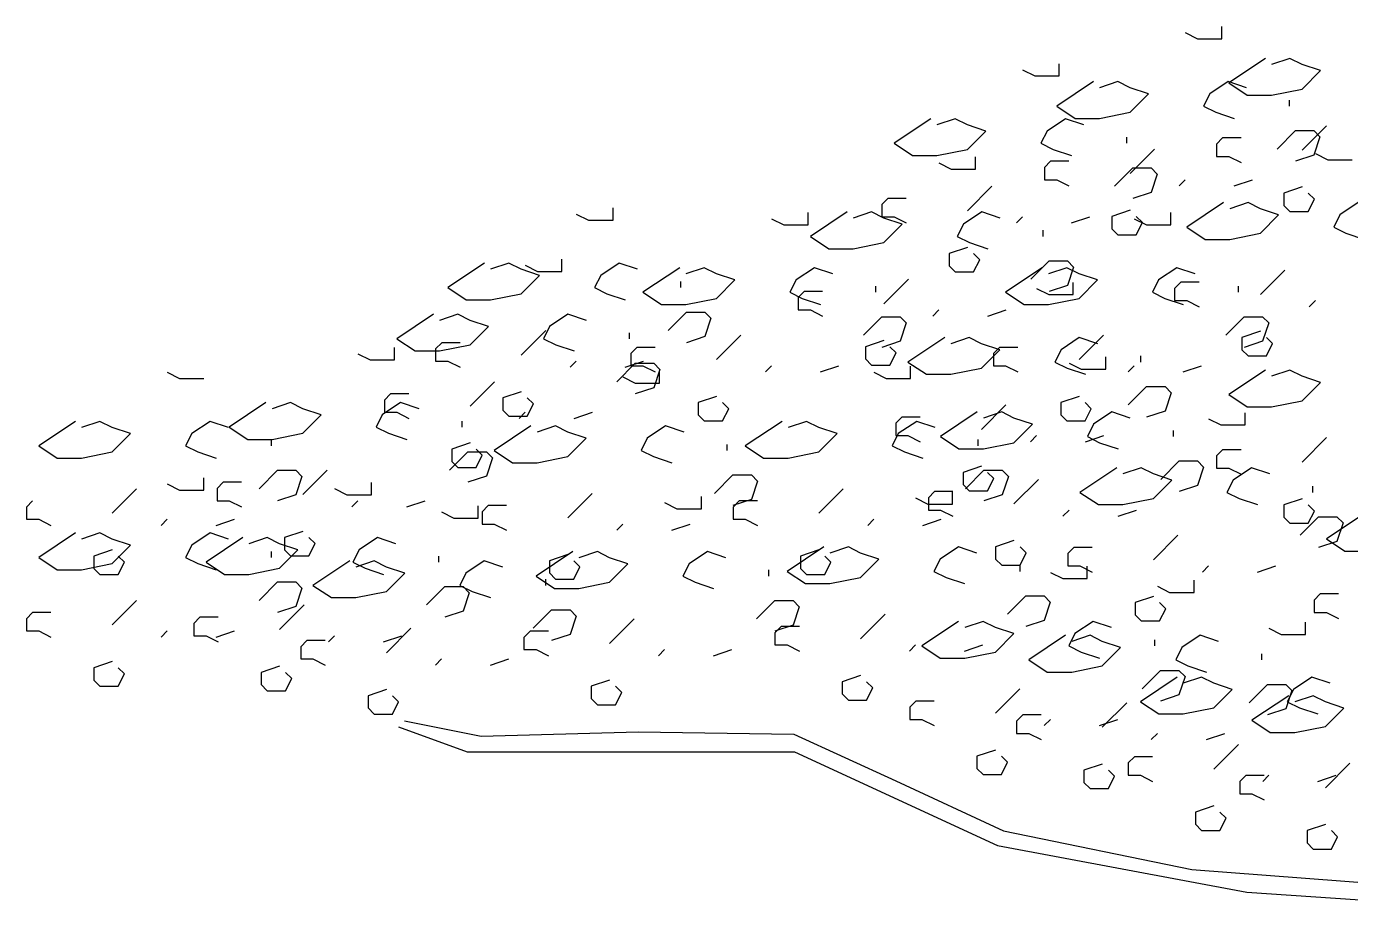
# Model space of a CAD drawing. Extents: x -2.01 to 2.14, y -0.01 to 5.58.
# Drawn here: x -2.013 to -0.603, y 4.604 to 5.535 of the extents above; entities that cross this region are included whole.
import ezdxf

# ---------------------------------------------------------------- set-up
doc = ezdxf.new("R2010")
doc.units = 0
doc.header["$LTSCALE"] = 25
doc.header["$MEASUREMENT"] = 0
doc.layers.get('0').update_dxf_attribs({"linetype": 'CONTINUOUS'})

msp = doc.modelspace()

# ---------------------------------------------------------------- linework, layer by layer
for p, q in [((-0.7788, 5.5288), (-0.7657, 5.5222)), ((-0.7397, 5.5222), (-0.7397, 5.5353)), ((-0.7657, 5.5222), (-0.7397, 5.5222)), ((-0.6934, 5.5013), (-0.7325, 5.4753)), ((-0.6673, 5.5013), (-0.6868, 5.4948)), ((-0.6543, 5.4948), (-0.6673, 5.5013)), ((-0.952, 5.4891), (-0.939, 5.4826)), ((-0.9129, 5.4826), (-0.9129, 5.4956)), ((-0.6347, 5.4883), (-0.6543, 5.4948)), ((-0.6543, 5.4687), (-0.6347, 5.4883)), ((-0.939, 5.4826), (-0.9129, 5.4826)), ((-0.8765, 5.4766), (-0.9156, 5.4505)), ((-0.8505, 5.4766), (-0.87, 5.4701)), ((-0.8374, 5.4701), (-0.8505, 5.4766)), ((-0.7331, 5.4766), (-0.7527, 5.4635)), ((-0.7136, 5.4701), (-0.7331, 5.4766)), ((-0.7325, 5.4753), (-0.7129, 5.4622)), ((-0.8179, 5.4635), (-0.8374, 5.4701)), ((-0.8374, 5.444), (-0.8179, 5.4635)), ((-0.7527, 5.4635), (-0.7592, 5.4505)), ((-0.7129, 5.4622), (-0.6868, 5.4622)), ((-0.6868, 5.4622), (-0.6543, 5.4687)), ((-0.9156, 5.4505), (-0.8961, 5.4374)), ((-0.87, 5.4374), (-0.8374, 5.444)), ((-0.7592, 5.4505), (-0.7462, 5.444)), ((-0.7462, 5.444), (-0.7266, 5.4374)), ((-0.668, 5.457), (-0.668, 5.4505)), ((-1.0498, 5.4369), (-1.0889, 5.4109)), ((-1.0237, 5.4369), (-1.0433, 5.4304)), ((-1.0107, 5.4304), (-1.0237, 5.4369)), ((-0.9912, 5.4239), (-1.0107, 5.4304)), ((-0.9064, 5.4369), (-0.926, 5.4239)), ((-0.8869, 5.4304), (-0.9064, 5.4369)), ((-0.8961, 5.4374), (-0.87, 5.4374)), ((-0.6282, 5.4296), (-0.6543, 5.4035)), ((-1.0107, 5.4043), (-0.9912, 5.4239)), ((-0.926, 5.4239), (-0.9325, 5.4109)), ((-0.8413, 5.4174), (-0.8413, 5.4109)), ((-0.739, 5.4166), (-0.7455, 5.41)), ((-0.7194, 5.4166), (-0.739, 5.4166)), ((-0.681, 5.4048), (-0.6615, 5.4244)), ((-0.6615, 5.4244), (-0.6419, 5.4244)), ((-0.6419, 5.4244), (-0.6354, 5.4179)), ((-0.6354, 5.4179), (-0.6419, 5.3983)), ((-1.0889, 5.4109), (-1.0694, 5.3978)), ((-1.0433, 5.3978), (-1.0107, 5.4043)), ((-0.9325, 5.4109), (-0.9195, 5.4043)), ((-0.9195, 5.4043), (-0.8999, 5.3978)), ((-0.8114, 5.4048), (-0.8374, 5.3787)), ((-0.7455, 5.41), (-0.7455, 5.397)), ((-1.0694, 5.3978), (-1.0433, 5.3978)), ((-1.0412, 5.39), (-1.0281, 5.3835)), ((-1.0021, 5.3835), (-1.0021, 5.3966)), ((-0.9222, 5.3918), (-0.9287, 5.3853)), ((-0.9026, 5.3918), (-0.9222, 5.3918)), ((-0.7455, 5.397), (-0.7325, 5.397)), ((-0.7325, 5.397), (-0.7194, 5.3905)), ((-0.6419, 5.3983), (-0.6615, 5.3918)), ((-0.6402, 5.4), (-0.6271, 5.3934)), ((-0.6271, 5.3934), (-0.601, 5.3934)), ((-1.0281, 5.3835), (-1.0021, 5.3835)), ((-0.9287, 5.3853), (-0.9287, 5.3722)), ((-0.8543, 5.3652), (-0.8347, 5.3848)), ((-0.8347, 5.3848), (-0.8152, 5.3848)), ((-0.8152, 5.3848), (-0.8087, 5.3782)), ((-0.8087, 5.3782), (-0.8152, 5.3587)), ((-0.9846, 5.3652), (-1.0107, 5.3391)), ((-0.9287, 5.3722), (-0.9156, 5.3722)), ((-0.9156, 5.3722), (-0.9026, 5.3657)), ((-0.8152, 5.3587), (-0.8347, 5.3522)), ((-0.7788, 5.3722), (-0.7853, 5.3657)), ((-0.7266, 5.3657), (-0.7071, 5.3722)), ((-0.6543, 5.3644), (-0.6738, 5.3578)), ((-1.0954, 5.3522), (-1.1019, 5.3456)), ((-1.1019, 5.3456), (-1.1019, 5.3326)), ((-1.0759, 5.3522), (-1.0954, 5.3522)), ((-0.7379, 5.3478), (-0.777, 5.3217)), ((-0.7118, 5.3478), (-0.7314, 5.3413)), ((-0.6988, 5.3413), (-0.7118, 5.3478)), ((-0.6738, 5.3578), (-0.6738, 5.3448)), ((-0.6738, 5.3448), (-0.6673, 5.3383)), ((-0.6412, 5.3513), (-0.6477, 5.3578)), ((-0.6477, 5.3383), (-0.6412, 5.3513)), ((-0.5945, 5.3478), (-0.6141, 5.3347)), ((-1.4273, 5.3356), (-1.4143, 5.329)), ((-1.3882, 5.329), (-1.3882, 5.3421)), ((-1.2194, 5.3306), (-1.2063, 5.3241)), ((-1.1803, 5.3241), (-1.1803, 5.3371)), ((-1.1389, 5.3379), (-1.178, 5.3118)), ((-1.1129, 5.3379), (-1.1324, 5.3313)), ((-1.0998, 5.3313), (-1.1129, 5.3379)), ((-1.1019, 5.3326), (-1.0889, 5.3326)), ((-1.0803, 5.3248), (-1.0998, 5.3313)), ((-1.0889, 5.3326), (-1.0759, 5.3261)), ((-0.9955, 5.3379), (-1.0151, 5.3248)), ((-0.976, 5.3313), (-0.9955, 5.3379)), ((-0.952, 5.3326), (-0.9586, 5.3261)), ((-0.8999, 5.3261), (-0.8804, 5.3326)), ((-0.8374, 5.3396), (-0.857, 5.3331)), ((-0.857, 5.3331), (-0.857, 5.32)), ((-0.8332, 5.3306), (-0.8202, 5.3241)), ((-0.8244, 5.3266), (-0.8309, 5.3331)), ((-0.7941, 5.3241), (-0.7941, 5.3371)), ((-0.6793, 5.3347), (-0.6988, 5.3413)), ((-0.6988, 5.3152), (-0.6793, 5.3347)), ((-0.6673, 5.3383), (-0.6543, 5.3383)), ((-0.6543, 5.3383), (-0.6477, 5.3383)), ((-0.6141, 5.3347), (-0.6206, 5.3217)), ((-1.4143, 5.329), (-1.3882, 5.329)), ((-1.2063, 5.3241), (-1.1803, 5.3241)), ((-1.0998, 5.3053), (-1.0803, 5.3248)), ((-1.0151, 5.3248), (-1.0216, 5.3118)), ((-0.9304, 5.3183), (-0.9304, 5.3118)), ((-0.857, 5.32), (-0.8505, 5.3135)), ((-0.8309, 5.3135), (-0.8244, 5.3266)), ((-0.8202, 5.3241), (-0.7941, 5.3241)), ((-0.777, 5.3217), (-0.7575, 5.3086)), ((-0.6206, 5.3217), (-0.6076, 5.3152)), ((-1.178, 5.3118), (-1.1585, 5.2987)), ((-1.1324, 5.2987), (-1.0998, 5.3053)), ((-1.0216, 5.3118), (-1.0086, 5.3053)), ((-1.0086, 5.3053), (-0.989, 5.2987)), ((-0.8505, 5.3135), (-0.8374, 5.3135)), ((-0.8374, 5.3135), (-0.8309, 5.3135)), ((-0.7575, 5.3086), (-0.7314, 5.3086)), ((-0.7314, 5.3086), (-0.6988, 5.3152)), ((-0.6076, 5.3152), (-0.588, 5.3086)), ((-1.1585, 5.2987), (-1.1324, 5.2987)), ((-1.0107, 5.3), (-1.0303, 5.2935)), ((-1.0303, 5.2935), (-1.0303, 5.2804)), ((-0.9977, 5.2869), (-1.0042, 5.2935)), ((-1.5251, 5.2834), (-1.5642, 5.2573)), ((-1.499, 5.2834), (-1.5186, 5.2769)), ((-1.486, 5.2769), (-1.499, 5.2834)), ((-1.4664, 5.2703), (-1.486, 5.2769)), ((-1.4818, 5.2811), (-1.4687, 5.2745)), ((-1.4687, 5.2745), (-1.4427, 5.2745)), ((-1.4427, 5.2745), (-1.4427, 5.2876)), ((-1.3817, 5.2834), (-1.4012, 5.2703)), ((-1.3621, 5.2769), (-1.3817, 5.2834)), ((-1.3171, 5.2784), (-1.3563, 5.2523)), ((-1.2911, 5.2784), (-1.3106, 5.2719)), ((-1.278, 5.2719), (-1.2911, 5.2784)), ((-1.1738, 5.2784), (-1.1933, 5.2654)), ((-1.1542, 5.2719), (-1.1738, 5.2784)), ((-1.0303, 5.2804), (-1.0237, 5.2739)), ((-1.0237, 5.2739), (-1.0107, 5.2739)), ((-1.0107, 5.2739), (-1.0042, 5.2739)), ((-1.0042, 5.2739), (-0.9977, 5.2869)), ((-0.931, 5.2784), (-0.9701, 5.2523)), ((-0.9434, 5.2661), (-0.9238, 5.2857)), ((-0.9049, 5.2784), (-0.9245, 5.2719)), ((-0.9238, 5.2857), (-0.9043, 5.2857)), ((-0.8919, 5.2719), (-0.9049, 5.2784)), ((-0.9043, 5.2857), (-0.8978, 5.2792)), ((-0.8978, 5.2792), (-0.9043, 5.2596)), ((-0.7876, 5.2784), (-0.8072, 5.2654)), ((-0.7681, 5.2719), (-0.7876, 5.2784)), ((-0.6727, 5.276), (-0.6988, 5.2499)), ((-1.486, 5.2508), (-1.4664, 5.2703)), ((-1.4012, 5.2703), (-1.4078, 5.2573)), ((-1.3165, 5.2638), (-1.3165, 5.2573)), ((-1.2585, 5.2654), (-1.278, 5.2719)), ((-1.278, 5.2458), (-1.2585, 5.2654)), ((-1.1933, 5.2654), (-1.1998, 5.2523)), ((-1.0737, 5.2661), (-1.0998, 5.24)), ((-0.8981, 5.2498), (-0.8981, 5.2628)), ((-0.8723, 5.2654), (-0.8919, 5.2719)), ((-0.8919, 5.2458), (-0.8723, 5.2654)), ((-0.8072, 5.2654), (-0.8137, 5.2523)), ((-0.7835, 5.263), (-0.7901, 5.2565)), ((-0.764, 5.263), (-0.7835, 5.263)), ((-1.5642, 5.2573), (-1.5446, 5.2442)), ((-1.5186, 5.2442), (-1.486, 5.2508)), ((-1.4078, 5.2573), (-1.3947, 5.2508)), ((-1.3947, 5.2508), (-1.3752, 5.2442)), ((-1.3563, 5.2523), (-1.3367, 5.2393)), ((-1.3106, 5.2393), (-1.278, 5.2458)), ((-1.1998, 5.2523), (-1.1868, 5.2458)), ((-1.1845, 5.2531), (-1.1911, 5.2466)), ((-1.1911, 5.2466), (-1.1911, 5.2335)), ((-1.1868, 5.2458), (-1.1672, 5.2393)), ((-1.165, 5.2531), (-1.1845, 5.2531)), ((-1.1086, 5.2589), (-1.1086, 5.2523)), ((-0.9701, 5.2523), (-0.9505, 5.2393)), ((-0.9372, 5.2563), (-0.9242, 5.2498)), ((-0.9245, 5.2393), (-0.8919, 5.2458)), ((-0.9242, 5.2498), (-0.8981, 5.2498)), ((-0.9043, 5.2596), (-0.9238, 5.2531)), ((-0.8137, 5.2523), (-0.8006, 5.2458)), ((-0.8006, 5.2458), (-0.7811, 5.2393)), ((-0.7901, 5.2565), (-0.7901, 5.2434)), ((-0.7224, 5.2589), (-0.7224, 5.2523)), ((-1.5446, 5.2442), (-1.5186, 5.2442)), ((-1.3367, 5.2393), (-1.3106, 5.2393)), ((-1.1911, 5.2335), (-1.178, 5.2335)), ((-1.178, 5.2335), (-1.165, 5.227)), ((-1.0412, 5.2335), (-1.0477, 5.227)), ((-0.989, 5.227), (-0.9695, 5.2335)), ((-0.9505, 5.2393), (-0.9245, 5.2393)), ((-0.7901, 5.2434), (-0.777, 5.2434)), ((-0.777, 5.2434), (-0.764, 5.2369)), ((-0.6402, 5.2434), (-0.6467, 5.2369)), ((-1.5795, 5.2289), (-1.6186, 5.2028)), ((-1.5535, 5.2289), (-1.573, 5.2224)), ((-1.5404, 5.2224), (-1.5535, 5.2289)), ((-1.5209, 5.2158), (-1.5404, 5.2224)), ((-1.4362, 5.2289), (-1.4557, 5.2158)), ((-1.4166, 5.2224), (-1.4362, 5.2289)), ((-1.3296, 5.2116), (-1.31, 5.2312)), ((-1.31, 5.2312), (-1.2904, 5.2312)), ((-1.2904, 5.2312), (-1.2839, 5.2247)), ((-1.2839, 5.2247), (-1.2904, 5.2051)), ((-1.1216, 5.2067), (-1.1021, 5.2262)), ((-1.1021, 5.2262), (-1.0825, 5.2262)), ((-1.0825, 5.2262), (-1.076, 5.2197)), ((-1.076, 5.2197), (-1.0825, 5.2002)), ((-0.7355, 5.2067), (-0.7159, 5.2262)), ((-0.7159, 5.2262), (-0.6964, 5.2262)), ((-0.6964, 5.2262), (-0.6898, 5.2197)), ((-0.6898, 5.2197), (-0.6964, 5.2002)), ((-1.5404, 5.1963), (-1.5209, 5.2158)), ((-1.4599, 5.2116), (-1.486, 5.1855)), ((-1.4557, 5.2158), (-1.4622, 5.2028)), ((-1.371, 5.2093), (-1.371, 5.2028)), ((-1.2904, 5.2051), (-1.31, 5.1986)), ((-1.252, 5.2067), (-1.278, 5.1806)), ((-1.035, 5.2041), (-1.0741, 5.178)), ((-1.0089, 5.2041), (-1.0284, 5.1976)), ((-0.9959, 5.1976), (-1.0089, 5.2041)), ((-0.8916, 5.2041), (-0.9111, 5.1911)), ((-0.8658, 5.2067), (-0.8919, 5.1806)), ((-0.872, 5.1976), (-0.8916, 5.2041)), ((-0.6988, 5.2108), (-0.7184, 5.2043)), ((-0.7184, 5.2043), (-0.7184, 5.1912)), ((-0.6858, 5.1978), (-0.6923, 5.2043)), ((-1.6209, 5.1804), (-1.6209, 5.1935)), ((-1.6186, 5.2028), (-1.5991, 5.1898)), ((-1.5991, 5.1898), (-1.573, 5.1898)), ((-1.5707, 5.1986), (-1.5772, 5.1921)), ((-1.5772, 5.1921), (-1.5772, 5.179)), ((-1.573, 5.1898), (-1.5404, 5.1963)), ((-1.5511, 5.1986), (-1.5707, 5.1986)), ((-1.4622, 5.2028), (-1.4492, 5.1963)), ((-1.4492, 5.1963), (-1.4296, 5.1898)), ((-1.3628, 5.1936), (-1.3693, 5.1871)), ((-1.3432, 5.1936), (-1.3628, 5.1936)), ((-1.0998, 5.2009), (-1.1194, 5.1944)), ((-1.1194, 5.1944), (-1.1194, 5.1813)), ((-1.0825, 5.2002), (-1.1021, 5.1936)), ((-1.0868, 5.1879), (-1.0933, 5.1944)), ((-0.9763, 5.1911), (-0.9959, 5.1976)), ((-0.9959, 5.1715), (-0.9763, 5.1911)), ((-0.9766, 5.1936), (-0.9831, 5.1871)), ((-0.9571, 5.1936), (-0.9766, 5.1936)), ((-0.9111, 5.1911), (-0.9176, 5.178)), ((-0.7184, 5.1912), (-0.7118, 5.1847)), ((-0.6964, 5.2002), (-0.7159, 5.1936)), ((-0.6923, 5.1847), (-0.6858, 5.1978)), ((-1.66, 5.1869), (-1.647, 5.1804)), ((-1.647, 5.1804), (-1.6209, 5.1804)), ((-1.5772, 5.179), (-1.5642, 5.179)), ((-1.5642, 5.179), (-1.5511, 5.1725)), ((-1.4273, 5.179), (-1.4338, 5.1725)), ((-1.384, 5.1571), (-1.3645, 5.1767)), ((-1.3752, 5.1725), (-1.3556, 5.179)), ((-1.3693, 5.1871), (-1.3693, 5.1741)), ((-1.3645, 5.1767), (-1.3449, 5.1767)), ((-1.3449, 5.1767), (-1.3384, 5.1702)), ((-1.1194, 5.1813), (-1.1129, 5.1748)), ((-1.0933, 5.1748), (-1.0868, 5.1879)), ((-1.0741, 5.178), (-1.0545, 5.165)), ((-0.9831, 5.1871), (-0.9831, 5.1741)), ((-0.9176, 5.178), (-0.9046, 5.1715)), ((-0.9025, 5.177), (-0.8895, 5.1705)), ((-0.8634, 5.1705), (-0.8634, 5.1836)), ((-0.8264, 5.1845), (-0.8264, 5.178)), ((-0.7118, 5.1847), (-0.6988, 5.1847)), ((-0.6988, 5.1847), (-0.6923, 5.1847)), ((-1.863, 5.1671), (-1.8499, 5.1606)), ((-1.3778, 5.1622), (-1.3648, 5.1557)), ((-1.3693, 5.1741), (-1.3563, 5.1741)), ((-1.3563, 5.1741), (-1.3432, 5.1675)), ((-1.3384, 5.1702), (-1.3449, 5.1506)), ((-1.3387, 5.1557), (-1.3387, 5.1687)), ((-1.2194, 5.1741), (-1.2259, 5.1675)), ((-1.1672, 5.1675), (-1.1477, 5.1741)), ((-1.1129, 5.1748), (-1.0998, 5.1748)), ((-1.1105, 5.1671), (-1.0974, 5.1606)), ((-1.0998, 5.1748), (-1.0933, 5.1748)), ((-1.0714, 5.1606), (-1.0714, 5.1737)), ((-1.0545, 5.165), (-1.0284, 5.165)), ((-1.0284, 5.165), (-0.9959, 5.1715)), ((-0.9831, 5.1741), (-0.9701, 5.1741)), ((-0.9701, 5.1741), (-0.9571, 5.1675)), ((-0.9046, 5.1715), (-0.8851, 5.165)), ((-0.8895, 5.1705), (-0.8634, 5.1705)), ((-0.8332, 5.1741), (-0.8397, 5.1675)), ((-0.7811, 5.1675), (-0.7615, 5.1741)), ((-0.6934, 5.1694), (-0.7325, 5.1434)), ((-0.6673, 5.1694), (-0.6868, 5.1629)), ((-0.6543, 5.1629), (-0.6673, 5.1694)), ((-0.6347, 5.1564), (-0.6543, 5.1629)), ((-1.8499, 5.1606), (-1.8239, 5.1606)), ((-1.5144, 5.1571), (-1.5404, 5.131)), ((-1.3648, 5.1557), (-1.3387, 5.1557)), ((-1.3449, 5.1506), (-1.3645, 5.1441)), ((-1.0974, 5.1606), (-1.0714, 5.1606)), ((-0.8394, 5.1324), (-0.8199, 5.1519)), ((-0.8199, 5.1519), (-0.8003, 5.1519)), ((-0.8003, 5.1519), (-0.7938, 5.1454)), ((-0.6543, 5.1368), (-0.6347, 5.1564)), ((-1.7578, 5.1348), (-1.7969, 5.1087)), ((-1.7317, 5.1348), (-1.7512, 5.1282)), ((-1.7187, 5.1282), (-1.7317, 5.1348)), ((-1.6144, 5.1348), (-1.6339, 5.1217)), ((-1.6252, 5.1441), (-1.6317, 5.1376)), ((-1.6317, 5.1376), (-1.6317, 5.1245)), ((-1.6056, 5.1441), (-1.6252, 5.1441)), ((-1.5948, 5.1282), (-1.6144, 5.1348)), ((-1.486, 5.1464), (-1.5055, 5.1399)), ((-1.5055, 5.1399), (-1.5055, 5.1268)), ((-1.4729, 5.1334), (-1.4795, 5.1399)), ((-1.4795, 5.1203), (-1.4729, 5.1334)), ((-1.278, 5.1415), (-1.2976, 5.1349)), ((-1.2976, 5.1349), (-1.2976, 5.1219)), ((-1.265, 5.1284), (-1.2715, 5.1349)), ((-0.8919, 5.1415), (-0.9114, 5.1349)), ((-0.9114, 5.1349), (-0.9114, 5.1219)), ((-0.8789, 5.1284), (-0.8854, 5.1349)), ((-0.7938, 5.1454), (-0.8003, 5.1258)), ((-0.7325, 5.1434), (-0.7129, 5.1303)), ((-0.6868, 5.1303), (-0.6543, 5.1368)), ((-1.6991, 5.1217), (-1.7187, 5.1282)), ((-1.7187, 5.1022), (-1.6991, 5.1217)), ((-1.6339, 5.1217), (-1.6404, 5.1087)), ((-1.6317, 5.1245), (-1.6186, 5.1245)), ((-1.6186, 5.1245), (-1.6056, 5.118)), ((-1.5055, 5.1268), (-1.499, 5.1203)), ((-1.499, 5.1203), (-1.486, 5.1203)), ((-1.4818, 5.1245), (-1.4883, 5.118)), ((-1.486, 5.1203), (-1.4795, 5.1203)), ((-1.4296, 5.118), (-1.4101, 5.1245)), ((-1.2976, 5.1219), (-1.2911, 5.1154)), ((-1.2715, 5.1154), (-1.265, 5.1284)), ((-1.0806, 5.1193), (-1.0871, 5.1128)), ((-1.061, 5.1193), (-1.0806, 5.1193)), ((-1.0003, 5.1249), (-1.0394, 5.0988)), ((-0.9698, 5.1324), (-0.9959, 5.1063)), ((-0.9742, 5.1249), (-0.9938, 5.1183)), ((-0.9612, 5.1183), (-0.9742, 5.1249)), ((-0.9114, 5.1219), (-0.9049, 5.1154)), ((-0.8854, 5.1154), (-0.8789, 5.1284)), ((-0.8569, 5.1249), (-0.8765, 5.1118)), ((-0.8374, 5.1183), (-0.8569, 5.1249)), ((-0.8003, 5.1258), (-0.8199, 5.1193)), ((-0.7149, 5.1111), (-0.7149, 5.1241)), ((-0.7129, 5.1303), (-0.6868, 5.1303)), ((-1.9607, 5.1149), (-1.9998, 5.0889)), ((-1.9347, 5.1149), (-1.9542, 5.1084)), ((-1.9216, 5.1084), (-1.9347, 5.1149)), ((-1.9021, 5.1019), (-1.9216, 5.1084)), ((-1.8174, 5.1149), (-1.8369, 5.1019)), ((-1.7978, 5.1084), (-1.8174, 5.1149)), ((-1.7969, 5.1087), (-1.7773, 5.0956)), ((-1.6404, 5.1087), (-1.6274, 5.1022)), ((-1.5492, 5.1152), (-1.5492, 5.1087)), ((-1.4756, 5.11), (-1.5147, 5.0839)), ((-1.4495, 5.11), (-1.4691, 5.1035)), ((-1.4365, 5.1035), (-1.4495, 5.11)), ((-1.3322, 5.11), (-1.3517, 5.097)), ((-1.3126, 5.1035), (-1.3322, 5.11)), ((-1.2911, 5.1154), (-1.278, 5.1154)), ((-1.278, 5.1154), (-1.2715, 5.1154)), ((-1.2082, 5.1149), (-1.2473, 5.0889)), ((-1.1822, 5.1149), (-1.2017, 5.1084)), ((-1.1691, 5.1084), (-1.1822, 5.1149)), ((-1.1496, 5.1019), (-1.1691, 5.1084)), ((-1.0871, 5.1128), (-1.0871, 5.0998)), ((-1.0648, 5.1149), (-1.0844, 5.1019)), ((-1.0453, 5.1084), (-1.0648, 5.1149)), ((-0.9416, 5.1118), (-0.9612, 5.1183)), ((-0.9612, 5.0922), (-0.9416, 5.1118)), ((-0.9049, 5.1154), (-0.8919, 5.1154)), ((-0.8919, 5.1154), (-0.8854, 5.1154)), ((-0.8765, 5.1118), (-0.883, 5.0988)), ((-0.7917, 5.1053), (-0.7917, 5.0988)), ((-0.754, 5.1176), (-0.741, 5.1111)), ((-0.741, 5.1111), (-0.7149, 5.1111)), ((-1.9216, 5.0823), (-1.9021, 5.1019)), ((-1.8369, 5.1019), (-1.8434, 5.0889)), ((-1.7773, 5.0956), (-1.7512, 5.0956)), ((-1.7522, 5.0954), (-1.7522, 5.0889)), ((-1.7512, 5.0956), (-1.7187, 5.1022)), ((-1.6274, 5.1022), (-1.6079, 5.0956)), ((-1.5404, 5.0919), (-1.56, 5.0854)), ((-1.4169, 5.097), (-1.4365, 5.1035)), ((-1.4365, 5.0774), (-1.4169, 5.097)), ((-1.3517, 5.097), (-1.3583, 5.0839)), ((-1.1691, 5.0823), (-1.1496, 5.1019)), ((-1.0844, 5.1019), (-1.0909, 5.0889)), ((-1.0871, 5.0998), (-1.0741, 5.0998)), ((-1.0741, 5.0998), (-1.061, 5.0932)), ((-1.0394, 5.0988), (-1.0199, 5.0857)), ((-0.9997, 5.0954), (-0.9997, 5.0889)), ((-0.9938, 5.0857), (-0.9612, 5.0922)), ((-0.9372, 5.0998), (-0.9437, 5.0932)), ((-0.8851, 5.0932), (-0.8655, 5.0998)), ((-0.883, 5.0988), (-0.87, 5.0922)), ((-0.87, 5.0922), (-0.8504, 5.0857)), ((-0.6282, 5.0977), (-0.6543, 5.0716)), ((-1.9998, 5.0889), (-1.9803, 5.0758)), ((-1.9542, 5.0758), (-1.9216, 5.0823)), ((-1.8434, 5.0889), (-1.8304, 5.0823)), ((-1.8304, 5.0823), (-1.8108, 5.0758)), ((-1.5622, 5.063), (-1.5427, 5.0826)), ((-1.56, 5.0854), (-1.56, 5.0723)), ((-1.5427, 5.0826), (-1.5231, 5.0826)), ((-1.5274, 5.0789), (-1.5339, 5.0854)), ((-1.5339, 5.0658), (-1.5274, 5.0789)), ((-1.5231, 5.0826), (-1.5166, 5.0761)), ((-1.5147, 5.0839), (-1.4951, 5.0709)), ((-1.4691, 5.0709), (-1.4365, 5.0774)), ((-1.3583, 5.0839), (-1.3452, 5.0774)), ((-1.3452, 5.0774), (-1.3257, 5.0709)), ((-1.267, 5.0904), (-1.267, 5.0839)), ((-1.2473, 5.0889), (-1.2278, 5.0758)), ((-1.2017, 5.0758), (-1.1691, 5.0823)), ((-1.0909, 5.0889), (-1.0779, 5.0823)), ((-1.0779, 5.0823), (-1.0583, 5.0758)), ((-1.0199, 5.0857), (-0.9938, 5.0857)), ((-0.739, 5.0846), (-0.7455, 5.0781)), ((-0.7455, 5.0781), (-0.7455, 5.0651)), ((-0.7194, 5.0846), (-0.739, 5.0846)), ((-1.9803, 5.0758), (-1.9542, 5.0758)), ((-1.7652, 5.0432), (-1.7457, 5.0628)), ((-1.7457, 5.0628), (-1.7261, 5.0628)), ((-1.7261, 5.0628), (-1.7196, 5.0562)), ((-1.6926, 5.063), (-1.7187, 5.0369)), ((-1.56, 5.0723), (-1.5535, 5.0658)), ((-1.5535, 5.0658), (-1.5404, 5.0658)), ((-1.5404, 5.0658), (-1.5339, 5.0658)), ((-1.5166, 5.0761), (-1.5231, 5.0565)), ((-1.4951, 5.0709), (-1.4691, 5.0709)), ((-1.2278, 5.0758), (-1.2017, 5.0758)), ((-0.9959, 5.0671), (-1.0154, 5.0606)), ((-1.0127, 5.0432), (-0.9932, 5.0628)), ((-0.9932, 5.0628), (-0.9736, 5.0628)), ((-0.9736, 5.0628), (-0.9671, 5.0562)), ((-0.8518, 5.0654), (-0.8909, 5.0393)), ((-0.8257, 5.0654), (-0.8453, 5.0589)), ((-0.8127, 5.0589), (-0.8257, 5.0654)), ((-0.8048, 5.0531), (-0.7852, 5.0727)), ((-0.7852, 5.0727), (-0.7657, 5.0727)), ((-0.7657, 5.0727), (-0.7592, 5.0662)), ((-0.7592, 5.0662), (-0.7657, 5.0466)), ((-0.7455, 5.0651), (-0.7325, 5.0651)), ((-0.7325, 5.0651), (-0.7194, 5.0586)), ((-0.7084, 5.0654), (-0.7279, 5.0524)), ((-0.6888, 5.0589), (-0.7084, 5.0654)), ((-1.863, 5.0482), (-1.8499, 5.0417)), ((-1.8239, 5.0417), (-1.8239, 5.0548)), ((-1.8034, 5.05), (-1.8099, 5.0435)), ((-1.7838, 5.05), (-1.8034, 5.05)), ((-1.7196, 5.0562), (-1.7261, 5.0367)), ((-1.6456, 5.0368), (-1.6456, 5.0498)), ((-1.5231, 5.0565), (-1.5427, 5.05)), ((-1.28, 5.0382), (-1.2605, 5.0578)), ((-1.2605, 5.0578), (-1.2409, 5.0578)), ((-1.2409, 5.0578), (-1.2344, 5.0513)), ((-1.2344, 5.0513), (-1.2409, 5.0317)), ((-1.0154, 5.0606), (-1.0154, 5.0476)), ((-0.9828, 5.0541), (-0.9893, 5.0606)), ((-0.9893, 5.0411), (-0.9828, 5.0541)), ((-0.9671, 5.0562), (-0.9736, 5.0367)), ((-0.9351, 5.0531), (-0.9612, 5.027)), ((-0.7931, 5.0524), (-0.8127, 5.0589)), ((-0.8127, 5.0328), (-0.7931, 5.0524)), ((-0.7279, 5.0524), (-0.7345, 5.0393)), ((-1.8956, 5.0432), (-1.9216, 5.0171)), ((-1.8499, 5.0417), (-1.8239, 5.0417)), ((-1.8099, 5.0435), (-1.8099, 5.0304)), ((-1.7261, 5.0367), (-1.7457, 5.0302)), ((-1.6848, 5.0433), (-1.6717, 5.0368)), ((-1.6717, 5.0368), (-1.6456, 5.0368)), ((-1.4104, 5.0382), (-1.4365, 5.0122)), ((-1.2941, 5.0219), (-1.2941, 5.0349)), ((-1.1431, 5.0432), (-1.1691, 5.0171)), ((-1.0459, 5.0401), (-1.0524, 5.0335)), ((-1.0264, 5.0401), (-1.0459, 5.0401)), ((-1.0268, 5.0269), (-1.0268, 5.0399)), ((-1.0154, 5.0476), (-1.0089, 5.0411)), ((-1.0089, 5.0411), (-0.9959, 5.0411)), ((-0.9959, 5.0411), (-0.9893, 5.0411)), ((-0.9736, 5.0367), (-0.9932, 5.0302)), ((-0.8909, 5.0393), (-0.8713, 5.0263)), ((-0.7657, 5.0466), (-0.7852, 5.0401)), ((-0.7345, 5.0393), (-0.7214, 5.0328)), ((-0.6432, 5.0458), (-0.6432, 5.0393)), ((-2.0064, 5.0302), (-2.0129, 5.0236)), ((-2.0129, 5.0236), (-2.0129, 5.0106)), ((-1.8099, 5.0304), (-1.7969, 5.0304)), ((-1.7969, 5.0304), (-1.7838, 5.0239)), ((-1.66, 5.0304), (-1.6665, 5.0239)), ((-1.6079, 5.0239), (-1.5883, 5.0304)), ((-1.5318, 5.012), (-1.5318, 5.025)), ((-1.5212, 5.0252), (-1.5277, 5.0187)), ((-1.5016, 5.0252), (-1.5212, 5.0252)), ((-1.3333, 5.0284), (-1.3202, 5.0219)), ((-1.3202, 5.0219), (-1.2941, 5.0219)), ((-1.2409, 5.0317), (-1.2605, 5.0252)), ((-1.2539, 5.0302), (-1.2604, 5.0236)), ((-1.2604, 5.0236), (-1.2604, 5.0106)), ((-1.2343, 5.0302), (-1.2539, 5.0302)), ((-1.0659, 5.0334), (-1.0529, 5.0269)), ((-1.0529, 5.0269), (-1.0268, 5.0269)), ((-1.0524, 5.0335), (-1.0524, 5.0205)), ((-1.0524, 5.0205), (-1.0394, 5.0205)), ((-1.0394, 5.0205), (-1.0264, 5.014)), ((-0.9025, 5.0205), (-0.9091, 5.014)), ((-0.8713, 5.0263), (-0.8453, 5.0263)), ((-0.8504, 5.014), (-0.8308, 5.0205)), ((-0.8453, 5.0263), (-0.8127, 5.0328)), ((-0.7214, 5.0328), (-0.7019, 5.0263)), ((-0.6543, 5.0325), (-0.6738, 5.0259)), ((-0.6738, 5.0259), (-0.6738, 5.0129)), ((-0.6412, 5.0194), (-0.6477, 5.0259)), ((-2.0129, 5.0106), (-1.9998, 5.0106)), ((-1.9998, 5.0106), (-1.9868, 5.0041)), ((-1.863, 5.0106), (-1.8695, 5.0041)), ((-1.8108, 5.0041), (-1.7913, 5.0106)), ((-1.5709, 5.0185), (-1.5579, 5.012)), ((-1.5579, 5.012), (-1.5318, 5.012)), ((-1.5277, 5.0187), (-1.5277, 5.0056)), ((-1.2604, 5.0106), (-1.2473, 5.0106)), ((-1.2473, 5.0106), (-1.2343, 5.0041)), ((-1.1105, 5.0106), (-1.117, 5.0041)), ((-1.0583, 5.0041), (-1.0388, 5.0106)), ((-0.6738, 5.0129), (-0.6673, 5.0064)), ((-0.6673, 5.0064), (-0.6543, 5.0064)), ((-0.6563, 4.9937), (-0.6367, 5.0132)), ((-0.6543, 5.0064), (-0.6477, 5.0064)), ((-0.6477, 5.0064), (-0.6412, 5.0194)), ((-0.6367, 5.0132), (-0.6172, 5.0132)), ((-0.5894, 5.0159), (-0.6285, 4.9898)), ((-0.6172, 5.0132), (-0.6106, 5.0067)), ((-0.6106, 5.0067), (-0.6172, 4.9871)), ((-1.9607, 4.9961), (-1.9998, 4.97)), ((-1.9347, 4.9961), (-1.9542, 4.9895)), ((-1.9216, 4.9895), (-1.9347, 4.9961)), ((-1.8174, 4.9961), (-1.8369, 4.983)), ((-1.7978, 4.9895), (-1.8174, 4.9961)), ((-1.7187, 4.9978), (-1.7382, 4.9913)), ((-1.5277, 5.0056), (-1.5147, 5.0056)), ((-1.5147, 5.0056), (-1.5016, 4.9991)), ((-1.3778, 5.0056), (-1.3843, 4.9991)), ((-1.3257, 4.9991), (-1.3061, 5.0056)), ((-0.7866, 4.9937), (-0.8127, 4.9676)), ((-1.9216, 4.978), (-1.9412, 4.9715)), ((-1.9021, 4.983), (-1.9216, 4.9895)), ((-1.9216, 4.9634), (-1.9021, 4.983)), ((-1.8369, 4.983), (-1.8434, 4.97)), ((-1.7825, 4.9911), (-1.8216, 4.965)), ((-1.7564, 4.9911), (-1.776, 4.9846)), ((-1.7434, 4.9846), (-1.7564, 4.9911)), ((-1.7239, 4.9781), (-1.7434, 4.9846)), ((-1.7434, 4.9585), (-1.7239, 4.9781)), ((-1.7382, 4.9913), (-1.7382, 4.9782)), ((-1.7382, 4.9782), (-1.7317, 4.9717)), ((-1.7056, 4.9847), (-1.7121, 4.9913)), ((-1.7121, 4.9717), (-1.7056, 4.9847)), ((-1.6587, 4.9781), (-1.6652, 4.965)), ((-1.6391, 4.9911), (-1.6587, 4.9781)), ((-1.6196, 4.9846), (-1.6391, 4.9911)), ((-1.1637, 4.9812), (-1.2028, 4.9551)), ((-1.1691, 4.978), (-1.1887, 4.9715)), ((-1.1376, 4.9812), (-1.1572, 4.9747)), ((-1.1246, 4.9747), (-1.1376, 4.9812)), ((-1.0203, 4.9812), (-1.0398, 4.9682)), ((-1.0007, 4.9747), (-1.0203, 4.9812)), ((-0.9612, 4.9879), (-0.9807, 4.9814)), ((-0.9807, 4.9814), (-0.9807, 4.9683)), ((-0.9482, 4.9748), (-0.9547, 4.9814)), ((-0.8974, 4.9806), (-0.9039, 4.9741)), ((-0.8778, 4.9806), (-0.8974, 4.9806)), ((-0.6172, 4.9871), (-0.6367, 4.9806)), ((-0.6285, 4.9898), (-0.6089, 4.9767)), ((-1.9998, 4.97), (-1.9803, 4.9569)), ((-1.9412, 4.9715), (-1.9412, 4.9584)), ((-1.9086, 4.9649), (-1.9151, 4.9715)), ((-1.9151, 4.9519), (-1.9086, 4.9649)), ((-1.8434, 4.97), (-1.8304, 4.9634)), ((-1.8216, 4.965), (-1.8021, 4.952)), ((-1.7522, 4.9765), (-1.7522, 4.97)), ((-1.7317, 4.9717), (-1.7187, 4.9717)), ((-1.7187, 4.9717), (-1.7121, 4.9717)), ((-1.6686, 4.9663), (-1.7078, 4.9402)), ((-1.6652, 4.965), (-1.6522, 4.9585)), ((-1.6426, 4.9663), (-1.6621, 4.9598)), ((-1.6295, 4.9598), (-1.6426, 4.9663)), ((-1.574, 4.9715), (-1.574, 4.965)), ((-1.5253, 4.9663), (-1.5448, 4.9533)), ((-1.5057, 4.9598), (-1.5253, 4.9663)), ((-1.431, 4.9762), (-1.4701, 4.9502)), ((-1.4365, 4.973), (-1.456, 4.9665)), ((-1.456, 4.9665), (-1.456, 4.9535)), ((-1.4234, 4.96), (-1.4299, 4.9665)), ((-1.4049, 4.9762), (-1.4245, 4.9697)), ((-1.3919, 4.9697), (-1.4049, 4.9762)), ((-1.3724, 4.9632), (-1.3919, 4.9697)), ((-1.2876, 4.9762), (-1.3072, 4.9632)), ((-1.2681, 4.9697), (-1.2876, 4.9762)), ((-1.1887, 4.9715), (-1.1887, 4.9584)), ((-1.1561, 4.9649), (-1.1626, 4.9715)), ((-1.1626, 4.9519), (-1.1561, 4.9649)), ((-1.105, 4.9682), (-1.1246, 4.9747)), ((-1.1246, 4.9486), (-1.105, 4.9682)), ((-1.0398, 4.9682), (-1.0464, 4.9551)), ((-0.9807, 4.9683), (-0.9742, 4.9618)), ((-0.9547, 4.9618), (-0.9482, 4.9748)), ((-0.9039, 4.9741), (-0.9039, 4.9611)), ((-0.6089, 4.9767), (-0.5829, 4.9767)), ((-1.9803, 4.9569), (-1.9542, 4.9569)), ((-1.9542, 4.9569), (-1.9216, 4.9634)), ((-1.9412, 4.9584), (-1.9347, 4.9519)), ((-1.9347, 4.9519), (-1.9216, 4.9519)), ((-1.9216, 4.9519), (-1.9151, 4.9519)), ((-1.8304, 4.9634), (-1.8108, 4.9569)), ((-1.8021, 4.952), (-1.776, 4.952)), ((-1.776, 4.952), (-1.7434, 4.9585)), ((-1.6522, 4.9585), (-1.6326, 4.952)), ((-1.61, 4.9533), (-1.6295, 4.9598)), ((-1.6295, 4.9337), (-1.61, 4.9533)), ((-1.5448, 4.9533), (-1.5513, 4.9402)), ((-1.4701, 4.9502), (-1.4506, 4.9371)), ((-1.456, 4.9535), (-1.4495, 4.9469)), ((-1.4299, 4.9469), (-1.4234, 4.96)), ((-1.3919, 4.9436), (-1.3724, 4.9632)), ((-1.3072, 4.9632), (-1.3137, 4.9502)), ((-1.3137, 4.9502), (-1.3007, 4.9436)), ((-1.2225, 4.9567), (-1.2225, 4.9502)), ((-1.2028, 4.9551), (-1.1832, 4.9421)), ((-1.1887, 4.9584), (-1.1822, 4.9519)), ((-1.1822, 4.9519), (-1.1691, 4.9519)), ((-1.1691, 4.9519), (-1.1626, 4.9519)), ((-1.0464, 4.9551), (-1.0333, 4.9486)), ((-0.9742, 4.9618), (-0.9612, 4.9618)), ((-0.9612, 4.9618), (-0.9547, 4.9618)), ((-0.9551, 4.9616), (-0.9551, 4.9551)), ((-0.9223, 4.9541), (-0.9093, 4.9476)), ((-0.9039, 4.9611), (-0.8909, 4.9611)), ((-0.8909, 4.9611), (-0.8778, 4.9545)), ((-0.8832, 4.9476), (-0.8832, 4.9606)), ((-0.754, 4.9611), (-0.7605, 4.9545)), ((-0.7019, 4.9545), (-0.6823, 4.9611)), ((-1.7652, 4.9243), (-1.7457, 4.9439)), ((-1.7457, 4.9439), (-1.7261, 4.9439)), ((-1.7261, 4.9439), (-1.7196, 4.9374)), ((-1.7196, 4.9374), (-1.7261, 4.9178)), ((-1.7078, 4.9402), (-1.6882, 4.9272)), ((-1.587, 4.9194), (-1.5674, 4.9389)), ((-1.5674, 4.9389), (-1.5479, 4.9389)), ((-1.5513, 4.9402), (-1.5383, 4.9337)), ((-1.5479, 4.9389), (-1.5414, 4.9324)), ((-1.4601, 4.9468), (-1.4601, 4.9402)), ((-1.4506, 4.9371), (-1.4245, 4.9371)), ((-1.4495, 4.9469), (-1.4365, 4.9469)), ((-1.4365, 4.9469), (-1.4299, 4.9469)), ((-1.4245, 4.9371), (-1.3919, 4.9436)), ((-1.3007, 4.9436), (-1.2811, 4.9371)), ((-1.1832, 4.9421), (-1.1572, 4.9421)), ((-1.1572, 4.9421), (-1.1246, 4.9486)), ((-1.0333, 4.9486), (-1.0138, 4.9421)), ((-0.9093, 4.9476), (-0.8832, 4.9476)), ((-0.8085, 4.9393), (-0.7954, 4.9327)), ((-0.7694, 4.9327), (-0.7694, 4.9458)), ((-1.8956, 4.9243), (-1.9216, 4.8982)), ((-1.6882, 4.9272), (-1.6621, 4.9272)), ((-1.6621, 4.9272), (-1.6295, 4.9337)), ((-1.5414, 4.9324), (-1.5479, 4.9128)), ((-1.5383, 4.9337), (-1.5187, 4.9272)), ((-1.2355, 4.9045), (-1.2159, 4.9241)), ((-1.2159, 4.9241), (-1.1964, 4.9241)), ((-1.1964, 4.9241), (-1.1899, 4.9175)), ((-0.9682, 4.9095), (-0.9486, 4.929)), ((-0.9486, 4.929), (-0.929, 4.929)), ((-0.929, 4.929), (-0.9225, 4.9225)), ((-0.9225, 4.9225), (-0.929, 4.9029)), ((-0.8127, 4.9284), (-0.8322, 4.9219)), ((-0.8322, 4.9219), (-0.8322, 4.9089)), ((-0.7996, 4.9154), (-0.8062, 4.9219)), ((-0.7954, 4.9327), (-0.7694, 4.9327)), ((-0.635, 4.9311), (-0.6415, 4.9246)), ((-0.6415, 4.9246), (-0.6415, 4.9115)), ((-0.6155, 4.9311), (-0.635, 4.9311)), ((-2.0064, 4.9113), (-2.0129, 4.9047)), ((-1.9868, 4.9113), (-2.0064, 4.9113)), ((-1.7261, 4.9178), (-1.7457, 4.9113)), ((-1.7173, 4.9194), (-1.7434, 4.8933)), ((-1.5479, 4.9128), (-1.5674, 4.9063)), ((-1.4731, 4.8946), (-1.4536, 4.9142)), ((-1.4536, 4.9142), (-1.434, 4.9142)), ((-1.434, 4.9142), (-1.4275, 4.9076)), ((-1.4275, 4.9076), (-1.434, 4.8881)), ((-1.1899, 4.9175), (-1.1964, 4.898)), ((-1.0985, 4.9095), (-1.1246, 4.8834)), ((-0.8322, 4.9089), (-0.8257, 4.9024)), ((-0.8062, 4.9024), (-0.7996, 4.9154)), ((-0.6415, 4.9115), (-0.6285, 4.9115)), ((-0.6285, 4.9115), (-0.6155, 4.905)), ((-2.0129, 4.9047), (-2.0129, 4.8917)), ((-1.8281, 4.9063), (-1.8347, 4.8998)), ((-1.8347, 4.8998), (-1.8347, 4.8867)), ((-1.8086, 4.9063), (-1.8281, 4.9063)), ((-1.6035, 4.8946), (-1.6295, 4.8685)), ((-1.3658, 4.9045), (-1.3919, 4.8784)), ((-1.1964, 4.898), (-1.2159, 4.8915)), ((-1.2093, 4.8964), (-1.2158, 4.8899)), ((-1.1897, 4.8964), (-1.2093, 4.8964)), ((-1.0201, 4.9019), (-1.0592, 4.8758)), ((-0.994, 4.9019), (-1.0136, 4.8954)), ((-0.981, 4.8954), (-0.994, 4.9019)), ((-0.9614, 4.8889), (-0.981, 4.8954)), ((-0.929, 4.9029), (-0.9486, 4.8964)), ((-0.8767, 4.9019), (-0.8963, 4.8889)), ((-0.8572, 4.8954), (-0.8767, 4.9019)), ((-0.8257, 4.9024), (-0.8127, 4.9024)), ((-0.8127, 4.9024), (-0.8062, 4.9024)), ((-0.6897, 4.8947), (-0.6766, 4.8881)), ((-0.6506, 4.8881), (-0.6506, 4.9012)), ((-2.0129, 4.8917), (-1.9998, 4.8917)), ((-1.9998, 4.8917), (-1.9868, 4.8852)), ((-1.863, 4.8917), (-1.8695, 4.8852)), ((-1.8347, 4.8867), (-1.8216, 4.8867)), ((-1.8216, 4.8867), (-1.8086, 4.8802)), ((-1.8108, 4.8852), (-1.7913, 4.8917)), ((-1.7143, 4.8815), (-1.7208, 4.875)), ((-1.6947, 4.8815), (-1.7143, 4.8815)), ((-1.6848, 4.8867), (-1.6913, 4.8802)), ((-1.6326, 4.8802), (-1.6131, 4.8867)), ((-1.4766, 4.8915), (-1.4832, 4.8849)), ((-1.4832, 4.8849), (-1.4832, 4.8719)), ((-1.4571, 4.8915), (-1.4766, 4.8915)), ((-1.434, 4.8881), (-1.4536, 4.8815)), ((-1.2158, 4.8899), (-1.2158, 4.8768)), ((-0.981, 4.8693), (-0.9614, 4.8889)), ((-0.9062, 4.8871), (-0.9453, 4.861)), ((-0.8963, 4.8889), (-0.9028, 4.8758)), ((-0.8802, 4.8871), (-0.8997, 4.8806)), ((-0.8671, 4.8806), (-0.8802, 4.8871)), ((-0.8476, 4.874), (-0.8671, 4.8806)), ((-0.8115, 4.8824), (-0.8115, 4.8758)), ((-0.7629, 4.8871), (-0.7824, 4.874)), ((-0.7433, 4.8806), (-0.7629, 4.8871)), ((-0.6766, 4.8881), (-0.6506, 4.8881)), ((-1.7208, 4.875), (-1.7208, 4.862)), ((-1.4832, 4.8719), (-1.4701, 4.8719)), ((-1.4701, 4.8719), (-1.4571, 4.8654)), ((-1.3333, 4.8719), (-1.3398, 4.8654)), ((-1.2811, 4.8654), (-1.2616, 4.8719)), ((-1.2158, 4.8768), (-1.2028, 4.8768)), ((-1.2028, 4.8768), (-1.1897, 4.8703)), ((-1.0659, 4.8768), (-1.0724, 4.8703)), ((-1.0592, 4.8758), (-1.0397, 4.8628)), ((-1.0138, 4.8703), (-0.9942, 4.8768)), ((-1.0136, 4.8628), (-0.981, 4.8693)), ((-0.9028, 4.8758), (-0.8898, 4.8693)), ((-0.8898, 4.8693), (-0.8702, 4.8628)), ((-0.8671, 4.8545), (-0.8476, 4.874)), ((-0.7824, 4.874), (-0.7889, 4.861)), ((-0.6977, 4.8675), (-0.6977, 4.861)), ((-1.9216, 4.8591), (-1.9412, 4.8526)), ((-1.9412, 4.8526), (-1.9412, 4.8395)), ((-1.9086, 4.846), (-1.9151, 4.8526)), ((-1.7434, 4.8541), (-1.763, 4.8476)), ((-1.7208, 4.862), (-1.7078, 4.862)), ((-1.7078, 4.862), (-1.6947, 4.8555)), ((-1.5709, 4.862), (-1.5774, 4.8555)), ((-1.5187, 4.8555), (-1.4992, 4.862)), ((-1.0397, 4.8628), (-1.0136, 4.8628)), ((-0.9453, 4.861), (-0.9258, 4.8479)), ((-0.8997, 4.8479), (-0.8671, 4.8545)), ((-0.7889, 4.861), (-0.7759, 4.8545)), ((-0.7759, 4.8545), (-0.7563, 4.8479)), ((-1.9412, 4.8395), (-1.9347, 4.833)), ((-1.9151, 4.833), (-1.9086, 4.846)), ((-1.763, 4.8476), (-1.763, 4.8346)), ((-1.7304, 4.8411), (-1.7369, 4.8476)), ((-1.7369, 4.828), (-1.7304, 4.8411)), ((-1.3919, 4.8393), (-1.4115, 4.8328)), ((-1.1246, 4.8442), (-1.1441, 4.8377)), ((-1.1441, 4.8377), (-1.1441, 4.8247)), ((-1.1115, 4.8312), (-1.1181, 4.8377)), ((-0.9258, 4.8479), (-0.8997, 4.8479)), ((-0.7874, 4.8425), (-0.8265, 4.8164)), ((-0.8246, 4.8302), (-0.805, 4.8498)), ((-0.805, 4.8498), (-0.7855, 4.8498)), ((-0.7855, 4.8498), (-0.779, 4.8432)), ((-0.779, 4.8432), (-0.7855, 4.8237)), ((-0.7613, 4.8425), (-0.7809, 4.836)), ((-0.7483, 4.836), (-0.7613, 4.8425)), ((-0.644, 4.8425), (-0.6636, 4.8294)), ((-0.6245, 4.836), (-0.644, 4.8425)), ((-1.9347, 4.833), (-1.9216, 4.833)), ((-1.9216, 4.833), (-1.9151, 4.833)), ((-1.763, 4.8346), (-1.7564, 4.828)), ((-1.7564, 4.828), (-1.7434, 4.828)), ((-1.7434, 4.828), (-1.7369, 4.828)), ((-1.6295, 4.8294), (-1.6491, 4.8228)), ((-1.6491, 4.8228), (-1.6491, 4.8098)), ((-1.6165, 4.8163), (-1.623, 4.8228)), ((-1.4115, 4.8328), (-1.4115, 4.8197)), ((-1.3789, 4.8262), (-1.3854, 4.8328)), ((-1.3854, 4.8132), (-1.3789, 4.8262)), ((-1.1441, 4.8247), (-1.1376, 4.8181)), ((-1.1181, 4.8181), (-1.1115, 4.8312)), ((-0.9549, 4.8302), (-0.981, 4.8041)), ((-0.7855, 4.8237), (-0.805, 4.8171)), ((-0.7288, 4.8294), (-0.7483, 4.836)), ((-0.7483, 4.8099), (-0.7288, 4.8294)), ((-0.7107, 4.8153), (-0.6912, 4.8349)), ((-0.6686, 4.8227), (-0.7077, 4.7966)), ((-0.6912, 4.8349), (-0.6716, 4.8349)), ((-0.6716, 4.8349), (-0.6651, 4.8284)), ((-0.6651, 4.8284), (-0.6716, 4.8088)), ((-0.6636, 4.8294), (-0.6701, 4.8164)), ((-0.6425, 4.8227), (-0.6621, 4.8162)), ((-0.6295, 4.8162), (-0.6425, 4.8227)), ((-1.6491, 4.8098), (-1.6426, 4.8033)), ((-1.623, 4.8033), (-1.6165, 4.8163)), ((-1.4115, 4.8197), (-1.4049, 4.8132)), ((-1.4049, 4.8132), (-1.3919, 4.8132)), ((-1.3919, 4.8132), (-1.3854, 4.8132)), ((-1.1376, 4.8181), (-1.1246, 4.8181)), ((-1.1246, 4.8181), (-1.1181, 4.8181)), ((-1.0657, 4.8171), (-1.0722, 4.8106)), ((-1.0722, 4.8106), (-1.0722, 4.7976)), ((-1.0462, 4.8171), (-1.0657, 4.8171)), ((-0.8411, 4.8153), (-0.8671, 4.7892)), ((-0.8265, 4.8164), (-0.807, 4.8034)), ((-0.7809, 4.8034), (-0.7483, 4.8099)), ((-0.6716, 4.8088), (-0.6912, 4.8023)), ((-0.6701, 4.8164), (-0.6571, 4.8099)), ((-0.6571, 4.8099), (-0.6375, 4.8034)), ((-0.6099, 4.8096), (-0.6295, 4.8162)), ((-0.6295, 4.7901), (-0.6099, 4.8096)), ((-1.6426, 4.8033), (-1.6295, 4.8033)), ((-1.6295, 4.8033), (-1.623, 4.8033)), ((-1.6102, 4.7961), (-1.5288, 4.7796)), ((-1.0722, 4.7976), (-1.0592, 4.7976)), ((-1.0592, 4.7976), (-1.0462, 4.7911)), ((-0.9519, 4.8023), (-0.9584, 4.7958)), ((-0.9584, 4.7958), (-0.9584, 4.7827)), ((-0.9323, 4.8023), (-0.9519, 4.8023)), ((-0.9223, 4.7976), (-0.9289, 4.7911)), ((-0.8702, 4.7911), (-0.8507, 4.7976)), ((-0.807, 4.8034), (-0.7809, 4.8034)), ((-0.7077, 4.7966), (-0.6882, 4.7835)), ((-1.6166, 4.7898), (-1.5435, 4.7632)), ((-1.5288, 4.7796), (-1.3614, 4.7844)), ((-1.3614, 4.7844), (-1.1957, 4.7817)), ((-1.1957, 4.7817), (-1.087, 4.7321)), ((-0.9584, 4.7827), (-0.9453, 4.7827)), ((-0.9453, 4.7827), (-0.9323, 4.7762)), ((-0.8085, 4.7827), (-0.815, 4.7762)), ((-0.7563, 4.7762), (-0.7368, 4.7827)), ((-0.6882, 4.7835), (-0.6621, 4.7835)), ((-0.6621, 4.7835), (-0.6295, 4.7901)), ((-0.7222, 4.7707), (-0.7483, 4.7447)), ((-1.5435, 4.7632), (-1.1948, 4.7632)), ((-1.1948, 4.7632), (-0.9789, 4.6635)), ((-0.981, 4.765), (-1.0006, 4.7584)), ((-1.0006, 4.7584), (-1.0006, 4.7454)), ((-0.968, 4.7519), (-0.9745, 4.7584)), ((-0.833, 4.7577), (-0.8396, 4.7512)), ((-0.8135, 4.7577), (-0.833, 4.7577)), ((-1.0006, 4.7454), (-0.994, 4.7389)), ((-0.994, 4.7389), (-0.981, 4.7389)), ((-0.981, 4.7389), (-0.9745, 4.7389)), ((-0.9745, 4.7389), (-0.968, 4.7519)), ((-0.8671, 4.7501), (-0.8867, 4.7436)), ((-0.8867, 4.7436), (-0.8867, 4.7305)), ((-0.8541, 4.7371), (-0.8606, 4.7436)), ((-0.8396, 4.7512), (-0.8396, 4.7381)), ((-0.8396, 4.7381), (-0.8265, 4.7381)), ((-0.8265, 4.7381), (-0.8135, 4.7316)), ((-0.6897, 4.7381), (-0.6962, 4.7316)), ((-0.6375, 4.7316), (-0.618, 4.7381)), ((-0.6034, 4.7509), (-0.6295, 4.7248)), ((-1.087, 4.7321), (-0.9725, 4.679)), ((-0.8867, 4.7305), (-0.8802, 4.724)), ((-0.8802, 4.724), (-0.8671, 4.724)), ((-0.8671, 4.724), (-0.8606, 4.724)), ((-0.8606, 4.724), (-0.8541, 4.7371)), ((-0.7142, 4.7379), (-0.7207, 4.7314)), ((-0.7207, 4.7314), (-0.7207, 4.7183)), ((-0.6947, 4.7379), (-0.7142, 4.7379)), ((-0.7207, 4.7183), (-0.7077, 4.7183)), ((-0.7077, 4.7183), (-0.6947, 4.7118)), ((-0.7483, 4.7055), (-0.7679, 4.699)), ((-0.7679, 4.699), (-0.7679, 4.686)), ((-0.7353, 4.6925), (-0.7418, 4.699)), ((-0.7679, 4.686), (-0.7613, 4.6794)), ((-0.7418, 4.6794), (-0.7353, 4.6925)), ((-0.6295, 4.6857), (-0.649, 4.6792)), ((-0.9725, 4.679), (-0.7719, 4.6377)), ((-0.7613, 4.6794), (-0.7483, 4.6794)), ((-0.7483, 4.6794), (-0.7418, 4.6794)), ((-0.649, 4.6792), (-0.649, 4.6661)), ((-0.6165, 4.6727), (-0.623, 4.6792)), ((-0.623, 4.6596), (-0.6165, 4.6727)), ((-0.9789, 4.6635), (-0.7132, 4.6137)), ((-0.649, 4.6661), (-0.6425, 4.6596)), ((-0.6425, 4.6596), (-0.6295, 4.6596)), ((-0.6295, 4.6596), (-0.623, 4.6596)), ((-0.7719, 4.6377), (-0.5568, 4.6213)), ((-0.7132, 4.6137), (-0.5637, 4.6037))]:
    msp.add_line(p, q)

doc.saveas('drawing.dxf')
